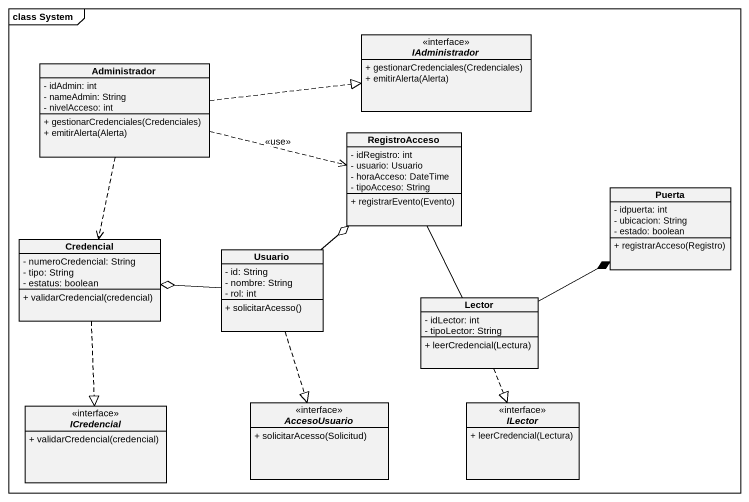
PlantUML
@startuml
mainframe class System
hide circle
hide empty members
skinparam classAttributeIconSize 0
interface IAdministrador {
  + gestionarCredenciales(Credenciales)
  + emitirAlerta(Alerta)
}
class Administrador {
  - idAdmin: int
  - nameAdmin: String
  - nivelAcceso: int
  + gestionarCredenciales(Credenciales)
  + emitirAlerta(Alerta)
}
class RegistroAcceso {
  - idRegistro: int
  - usuario: Usuario
  - horaAcceso: DateTime
  - tipoAcceso: String
  + registrarEvento(Evento)
}
class Puerta {
  - idpuerta: int
  - ubicacion: String
  - estado: boolean
  + registrarAcceso(Registro)
}
class Credencial {
  - numeroCredencial: String
  - tipo: String
  - estatus: boolean
  + validarCredencial(credencial)
}
class Usuario {
  - id: String
  - nombre: String
  - rol: int
  + solicitarAcesso()
}
class Lector {
  - idLector: int
  - tipoLector: String
  + leerCredencial(Lectura)
}
interface ICredencial {
  + validarCredencial(credencial)
}
interface AccesoUsuario {
  + solicitarAcesso(Solicitud)
}
interface ILector {
  + leerCredencial(Lectura)
}
Administrador .right.|> IAdministrador
Administrador .right.> RegistroAcceso : <<use>>
Administrador ..> Credencial
Credencial ..|> ICredencial
Usuario -up-o RegistroAcceso
Usuario -left-o Credencial
Usuario ..|> AccesoUsuario
Lector -up- RegistroAcceso
Lector -right-* Puerta
Lector ..|> ILector
@enduml
